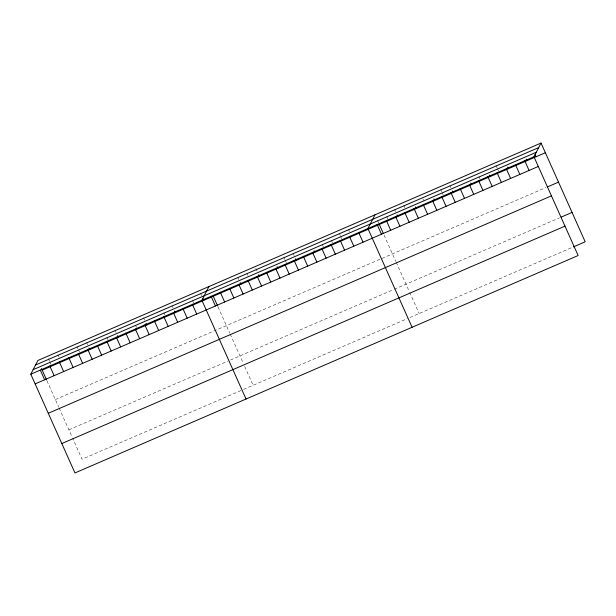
<?xml version="1.0" encoding="UTF-8"?>
<svg xmlns="http://www.w3.org/2000/svg" width="616" height="616" viewBox="0 0 616 616"><rect width="100%" height="100%" fill="white"/><g stroke="black" fill="none" stroke-linecap="round" stroke-linejoin="round"><path stroke-width="0.46" stroke-dasharray="3.08 2.31" d="M55.348 399.545L545.93 187.572M68.892 429.822L227.866 361.13M230.461 360.014L393.432 289.597M394.271 289.235L559.474 217.848M241.018 390.521L82.036 459.213L72.542 437.991M243.605 389.397L407.415 318.618M409.933 317.533L572.618 247.239M495.988 165.411L497.073 167.837M497.435 168.638L498.521 171.063M478.986 176.615L480.072 179.033M449.865 185.339L450.95 187.764M440.64 189.328L441.726 191.745M442.088 192.554L443.173 194.979M422.915 198.914L423.639 200.531M403.742 205.274L404.827 207.692M394.517 209.255L395.603 211.681M386.74 216.47L387.826 218.896M377.516 220.459L378.601 222.876M384.068 235.104L395.849 261.454M396.227 262.293L409.293 291.507M409.663 292.323L419.157 313.544M348.394 229.183L349.48 231.608M339.17 233.171L340.255 235.597M340.617 236.398L341.695 238.823M331.393 240.386L332.471 242.804M322.168 244.375L323.246 246.793M293.047 253.099L294.132 255.525M283.822 257.088L284.908 259.505M285.27 260.314L286.348 262.739M255.786 268.237L257.234 271.464M246.924 273.034L248.009 275.452M237.699 277.015L238.785 279.441M218.025 306.853L229.806 333.194M230.184 334.034L243.251 363.255M244.714 366.52L253.114 385.293M200.523 293.085L201.601 295.503M192.462 300.416L193.547 302.841M172.01 305.397L173.088 307.823M163.948 312.736L165.034 315.161M143.497 317.717L144.583 320.143M135.435 325.055L136.521 327.481M114.984 330.037L116.07 332.463M106.922 337.375L108.008 339.801M86.471 342.357L87.557 344.783M76.969 346.469L78.047 348.887M78.409 349.695L79.495 352.121M57.958 354.677L59.044 357.103M48.456 358.789L49.534 361.207M49.896 362.015L50.982 364.441M46.947 380.773L58.728 407.114M59.105 407.954L72.172 437.175"/><path stroke-width="0.92" d="M541.033 143.058L533.964 156.787L578.131 255.525L74.967 472.942L30.8 374.197L37.869 360.476L541.033 143.058L585.2 241.803L573.457 246.877M208.94 286.555L201.879 300.277L246.046 399.022M374.99 214.807L367.921 228.536L412.089 327.273M35.535 365.003L538.7 147.594M33.133 369.669L536.297 152.26M30.8 374.197L533.964 156.787M42.196 370.162L545.36 152.745M35.135 383.884L538.299 166.474M547.609 186.848L558.512 182.136M48.279 413.274L551.443 195.857M561.153 217.125L572.056 212.412M61.823 443.551L564.988 226.141M535.058 154.308L536.136 156.734M526.195 159.105L526.911 160.722M524.74 160.776L529.075 170.455M515.515 164.757L519.85 174.444M507.746 167.075L508.462 168.692M506.29 168.746L510.625 178.432M497.066 172.734L501.401 182.413M489.297 175.052L490.013 176.661M487.841 176.715L492.176 186.402M478.617 180.704L482.952 190.39M470.847 183.021L471.563 184.631M469.392 184.684L473.727 194.371M460.167 188.673L464.502 198.36M452.398 190.991L453.114 192.608M450.943 192.662L455.278 202.348M441.718 196.643L446.053 206.329M433.949 198.96L434.665 200.577M432.494 200.631L436.829 210.318M423.269 204.62L427.604 214.306M415.5 206.938L416.216 208.547M414.044 208.601L418.38 218.287M404.82 212.589L409.155 222.276M397.05 214.907L397.767 216.524M395.595 216.578L399.93 226.257M386.371 220.559L390.706 230.245M379.317 224.494L383.337 233.472M377.146 224.547L381.481 234.234M358.697 232.517L363.032 242.204M349.472 236.505L353.807 246.192M340.248 240.494L344.575 250.173M331.023 244.475L335.35 254.162M321.798 248.464L326.126 258.15M314.021 250.781L314.745 252.391M312.574 252.445L316.901 262.131M303.349 256.433L307.677 266.12M295.572 258.751L296.296 260.368M294.125 260.422L298.452 270.108M284.9 264.403L289.227 274.089M277.123 266.72L277.847 268.337M275.675 268.391L280.003 278.078M266.451 272.38L270.778 282.066M258.674 274.697L259.398 276.307M257.226 276.361L261.554 286.047M248.002 280.349L252.329 290.036M240.225 282.667L240.948 284.284M238.777 284.338L243.104 294.017M229.552 288.319L233.88 298.005M220.328 292.307L224.655 301.994M213.275 296.242L217.656 306.036M211.103 296.296L215.431 305.975M203.049 298.729L203.773 300.346M192.369 304.389L196.704 314.068M182.867 308.493L187.202 318.179M174.536 311.049L175.26 312.666M173.365 312.597L177.693 322.284M163.856 316.709L168.191 326.388M154.354 320.813L158.689 330.499M146.023 323.369L146.747 324.986M144.852 324.917L149.18 334.603M135.343 329.029L139.678 338.708M125.841 333.133L130.176 342.819M117.51 335.689L118.234 337.306M116.339 337.237L120.667 346.923M106.838 341.349L111.165 351.028M97.328 345.453L101.663 355.139M88.997 348.009L89.72 349.626M87.826 349.557L92.161 359.244M78.324 353.669L82.652 363.348M68.815 357.773L73.15 367.459M59.313 361.877L63.648 371.564M49.811 365.989L54.139 375.668M41.48 368.545L46.577 379.957M40.302 370.093L44.637 379.779"/></g></svg>
